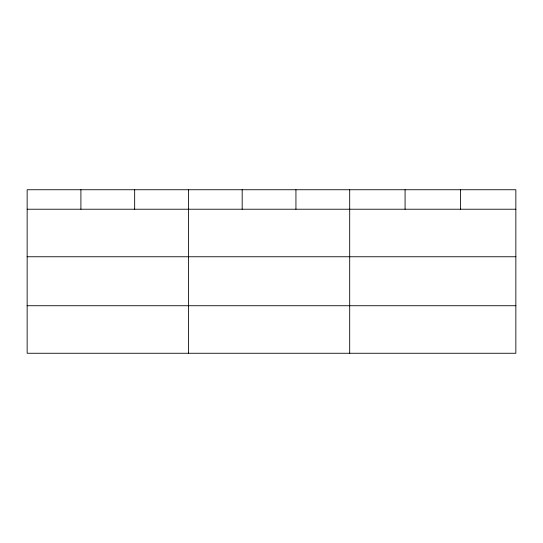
<?xml version="1.0" encoding="UTF-8"?>
<svg xmlns="http://www.w3.org/2000/svg" width="543" height="543" viewBox="0 0 543 543"><rect width="100%" height="100%" fill="white"/><g stroke="black" fill="none" stroke-linecap="round" stroke-linejoin="round"><path stroke-width="0.81" d="M515.85 256.758L515.85 189.738L27.15 189.738L27.15 353.262L515.85 353.262L515.85 256.758L27.15 256.758M27.15 209.225L515.85 209.225M27.15 305.729L515.85 305.729M460.464 189.738L460.464 209.225M405.078 189.738L405.078 209.225M349.692 189.738L349.692 353.262M295.935 189.738L295.935 209.225M242.178 189.738L242.178 209.225M188.421 189.738L188.421 353.262M134.664 189.738L134.664 209.225M80.907 189.738L80.907 209.225"/></g></svg>
